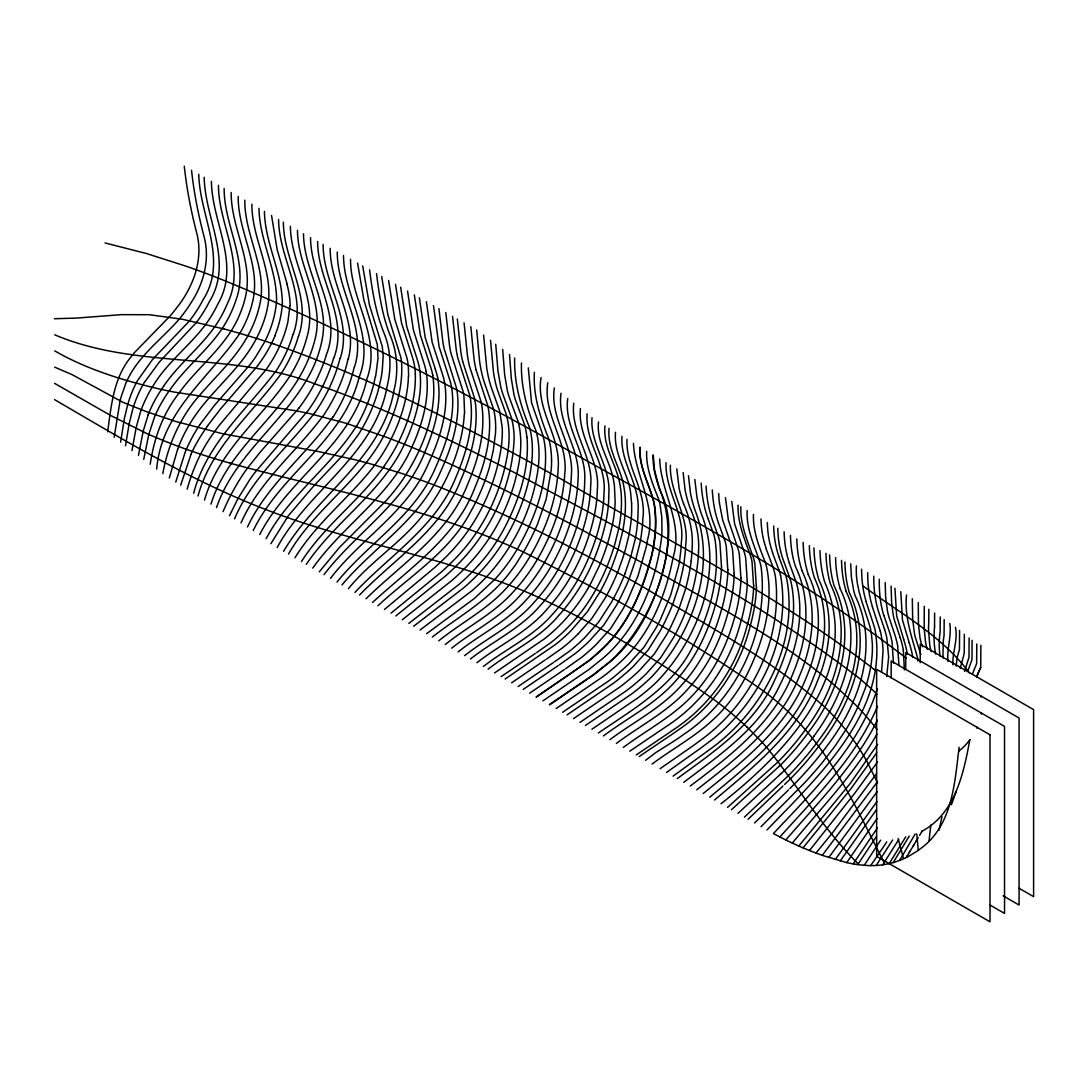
<?xml version="1.0" encoding="UTF-8"?>
<svg xmlns="http://www.w3.org/2000/svg" width="1088" height="1088" viewBox="0 0 1088 1088"><rect width="100%" height="100%" fill="white"/><g stroke="black" fill="none" stroke-linecap="round" stroke-linejoin="round"><path stroke-width="1.5" d="M627.001 439.348C625.532 467.133 646.843 490.484 642.845 518.718A138.108 79.737 -60 0 1 642.301 527.231L641.213 536.003A112.472 64.926 -60 0 1 640.002 542.776L635.827 559.218L629.802 577.007A123.406 71.25 -60 0 1 626.443 585.181L621.18 596.346A147.764 85.313 -60 0 1 616.461 605.282L604.003 624.77L589.315 641.104A174.284 100.626 -60 0 1 584.637 645.497L578.925 650.542A133.484 77.071 -60 0 1 575.416 653.426L559.164 664.986M646.653 451.357C645.959 467.894 652.378 483.371 658.349 498.413A102.626 59.255 -60 0 1 659.981 504.261L661.803 517.167L661.953 531.053A156.264 90.222 -60 0 1 661.477 538.288C656.2 580.026 639.907 622.526 609.484 652.351A213.194 123.08 -60 0 1 603.133 658.118L588.798 669.623L542.898 700.862M850.707 563.774L851.414 577.51L853.645 590.158A193.909 111.955 -60 0 0 855.059 595.53C879.444 645.646 859.819 702.209 828.349 744.151A200.124 115.546 -60 0 1 824.731 749.02A230.833 133.266 -60 0 1 795.192 783.224L789.847 788.582M891.086 586.038L891.643 603.174L893.262 615.237A116.348 67.17 -60 0 0 894.635 620.935L900.252 637.704M856.419 565.896C854.937 587.602 864.606 607.376 870.237 627.735A120.482 69.564 -60 0 1 871.406 633.978L872.29 642.831A104.326 60.234 -60 0 1 865.232 688.364L859.098 704.181M621.969 436.261C620.133 462.794 640.397 484.84 638.017 511.564A132.981 76.772 -60 0 1 637.405 524.226L636.929 528.591A116.117 67.048 -60 0 1 635.079 539.784L630.89 556.226L624.811 574.056M885.21 582.624L885.632 597.366L887.495 611.17A125.392 72.393 -60 0 0 888.855 616.787L895.07 635.474A145.166 83.817 -60 0 1 897.695 645.932M906.562 595.027C904.101 617.277 912.342 637.867 917.769 658.825M912.315 598.74L912.682 619.371L914.423 633.325A99.552 57.474 -60 0 0 915.43 637.568L920.856 654.527M918.286 602.534L918.435 623.941L919.972 637.677A98.178 56.685 -60 0 0 920.924 641.879L922.366 646.802M924.256 606.342L924.188 628.51L925.521 642.029A97.906 56.522 -60 0 0 926.405 646.19L927.207 649.196M928.853 609.266L928.771 621.384A151.776 87.625 -60 0 0 928.567 630.278L929.791 645.388A98.478 56.848 -60 0 0 930.621 649.522L931.124 651.535M934.538 626.443L934.619 613.088M940.222 616.937L940.127 631.842A89.665 51.762 -60 0 0 940.114 656.227M944.18 619.657L944.071 635.65A65.511 37.822 -60 0 0 943.296 640.778L942.983 655.18A93.187 53.802 -60 0 0 943.282 658.158M949.77 623.492C951.81 636.358 946.614 648.734 947.988 661.531M955.454 627.327C958.093 640.193 952.218 652.161 952.925 664.863M959.589 630.482L959.453 649.55L957.046 657.995L956.202 666.087M964.362 634.222L964.226 653.412L960.269 668.222M969.122 637.962L969 657.274L964.498 671.446M972.087 640.274L971.965 659.682L967.79 671.106M976.779 644.014L976.643 663.544L972.468 673.894M976.548 677.09A55.964 32.314 -60 0 1 980.723 667.447L980.886 645.374M615.509 432.317C613.945 450.228 623.193 466.086 628.442 482.582A116.402 67.198 -60 0 1 630.537 492.048L631.638 503.649M408.639 376.258L408.313 366.221A81.804 47.233 -60 0 0 407.674 361.542A92.439 53.366 -60 0 0 406.926 357.952L394.781 319.246L388.593 280.418M609.062 428.359C607.335 446.366 616.923 462.182 622.078 478.761A121.122 69.931 -60 0 1 623.533 484.595M604.982 425.87C603.024 444.788 613.972 461.094 618.705 478.679A123.665 71.4 -60 0 1 621.479 501.432A118.388 68.354 -60 0 1 618.487 529.679L614.924 543.796A146.186 84.402 -60 0 1 606.968 566.63C597.584 589.356 584.46 610.749 567.038 628.198A124.236 71.726 -60 0 1 550.827 642.641L536.466 652.678M698.469 552.242C699.666 536.833 696.17 521.614 689.942 507.593A199.866 115.396 -60 0 1 685.1 490.076L683.142 472.6M898.96 665.516L897.668 645.959M721.426 566.032L719.916 542.422A96.261 55.583 -60 0 0 718.801 537.662L712.912 521.342A177.385 102.408 -60 0 1 706.058 486.091M727.777 569.854L726.254 546.244A96.9 55.95 -60 0 0 725.138 541.484L719.25 525.164A171.156 98.818 -60 0 1 712.286 489.913M734.114 573.662L732.591 550.066A97.621 56.358 -60 0 0 731.476 545.306L722.663 519.996L719.386 502.901A140.597 81.178 -60 0 1 718.706 493.612M740.887 577.742L739.364 554.159A98.314 56.766 -60 0 0 738.249 549.399L728.334 520.01L725.451 497.624M747.238 581.563L745.702 557.981A99.076 57.202 -60 0 0 744.586 553.221L734.604 523.845L731.762 501.391M753.576 585.385L752.039 561.802A99.946 57.705 -60 0 0 750.924 557.042C745.185 540.165 737.392 523.45 738.072 505.158M756.364 587.058L754.827 563.475A100.49 58.018 -60 0 0 753.712 558.715C748 541.824 740.085 525.123 740.846 506.818M598.522 421.913C596.414 440.926 607.702 457.205 612.354 474.871A127.582 73.658 -60 0 1 614.407 485.751L615.155 501.704A116.606 67.32 -60 0 1 612.177 525.844L609.28 537.594A144.826 83.613 -60 0 1 599.352 565.719L591.165 582.665A109.48 63.213 -60 0 1 587.588 588.962M904.386 669.922L903.312 650.175M893.506 663.204L892.024 641.73A153.163 88.427 -60 0 0 889.59 632.318L883.932 615.495M289.925 305.891L287.885 321.939A80.675 46.58 -60 0 1 265.948 369.77M464.603 413.821L463.937 395.842A83.586 48.266 -60 0 0 463.053 391.34L450.949 353.178A199.594 115.233 -60 0 1 449.575 345.875L445.808 312.501M592.022 417.642C589.818 444.516 611.021 466.67 608.818 493.775C608.981 512.638 604.33 531.175 598.06 548.842C589.41 573.24 576.246 596.061 558.892 615.318C539.634 638.574 511.51 651.005 488.104 669.188M587.139 413.807C584.678 441.769 606.968 464.916 603.976 493.177C603.718 511.795 599.039 530.06 592.742 547.482C583.862 572.07 570.289 595 552.541 614.23C533.419 636.507 506.124 648.652 483.385 666.468M930.838 825.003L929.057 840.684M580.448 408.53C577.442 437.118 600.304 460.754 597.326 489.546C596.999 507.702 592.593 525.545 586.541 542.572C577.823 566.957 564.604 589.791 547.196 609.008C527.925 631.978 500.126 644.572 476.911 662.728M573.757 403.254C570.262 432.466 593.64 456.593 590.662 485.914C590.267 504.07 585.929 521.941 579.822 538.968C571.05 563.339 557.872 586.187 540.423 605.363C521.138 628.17 493.544 640.846 470.438 658.988M567.746 398.507C563.761 427.625 586.758 451.602 584.705 480.583C584.582 499.446 580.162 518.065 573.798 535.745C564.971 560.075 551.834 582.95 534.344 602.086C515.046 624.743 487.614 637.5 464.617 655.642M541.062 377.482C535.622 409.659 560.85 436.342 558.171 468.166C557.45 486.418 553.33 504.478 546.87 521.519C537.499 545.7 524.457 568.698 506.75 587.765C487.41 609.416 461.162 622.744 438.804 640.764M561.041 393.23C556.689 423.613 580.924 448.705 578.041 479.006C577.47 497.638 573.077 516.011 566.603 533.433C557.518 557.872 544.109 580.829 526.225 599.896C507.09 621.602 480.488 634.127 458.13 651.902M547.767 382.758C542.681 415.004 568.521 441.769 564.767 473.892C563.761 491.83 559.626 509.551 553.248 526.32C544.095 550.106 531.08 572.56 513.754 591.342C494.428 613.278 467.826 626.43 445.291 644.49M554.35 387.954C549.603 418.934 574.206 444.557 571.377 475.374C570.765 493.544 566.603 511.496 560.361 528.537C551.398 552.854 538.261 575.77 520.622 594.85C501.323 617.086 474.382 630.061 451.656 648.162M691.084 561.313L691.546 556.974A154.986 89.474 -60 0 0 692.104 548.447C693.287 533.038 689.833 517.793 683.563 503.798M981.444 712.694L981.226 714.122M107.671 431.8C111.221 406.028 113.478 378.148 130.791 357.218A75.562 43.629 -60 0 1 134.178 352.906L170.258 315.806A91.419 52.782 -60 0 0 176.786 307.714C193.433 286.715 203.946 258.713 196.466 232.057C190.876 210.419 186.66 188.428 184.28 166.178M114.158 437.308L120.074 400.887A95.839 55.325 -60 0 1 121.054 397.079L125.895 383.098A49.11 28.356 -60 0 1 127.922 378.787C139.59 355.028 161.595 339.238 178.677 319.75A82.851 47.831 -60 0 0 190.482 303.647C203.415 284.362 210.161 260.114 204.218 237.211C198.438 215.22 193.936 192.902 191.542 170.272M120.632 442.15L124.372 418.445L127.867 403.866M125.487 445.767L129.173 423.694L132.886 408.639A72.502 41.861 -60 0 1 144.473 382.242M150.226 464.222C153.762 439.892 161.99 415.929 176.773 396.086A116.715 67.388 -60 0 1 180.105 391.558C198.968 365.949 226.046 346.256 238.898 316.445A70.543 40.732 -60 0 0 245.154 298.153C254.334 262.072 230.887 228.466 231.173 192.494M881.552 671.99L883.062 650.76A117.069 67.592 -60 0 0 882.246 641.022L880.94 633.774A131.05 75.67 -60 0 0 880.342 631.285M131.974 450.609L136.163 427.502L140.542 411.726A74.868 43.221 -60 0 1 154.061 384.282C167.987 361.937 189.448 345.875 205.238 325.04A72.638 41.929 -60 0 0 210.351 317.587A74.242 42.867 -60 0 0 217.845 304.069C241.101 264.248 211.82 222.482 211.412 181.37M138.462 455.45L143.154 431.283L148.186 414.814M143.738 459.381L148.811 434.357L154.414 417.316A67.102 38.733 -60 0 1 157.066 411.318L158.617 408.163A87.094 50.293 -60 0 1 171.306 387.94C188.537 363.705 213.683 345.753 227.773 319.219A70.883 40.922 -60 0 0 235.824 300.601C249.927 262.847 223.938 226.426 224.155 188.537M886.693 676.491L888.651 657.07L886.829 637.867A158.78 91.664 -60 0 0 884.585 629.462M156.699 469.064C161.35 411.4 209.726 377.522 239.714 333.567A65.62 37.89 -60 0 0 243.481 326.699L244.705 324.197A71.332 41.181 -60 0 0 252.756 301.131C261.174 265.282 237.85 232.166 238.19 196.452M375.673 376.203L377.998 358.564L377.332 344.61L363.936 300.302L357.585 263.119M941.99 816.53L939.026 830.253M969.775 739.935C963.601 773.799 955.033 813.593 922.039 831.218M162.806 473.62C168.055 444.448 180.526 416.473 200.423 394.346C216.811 375.387 235.715 358.142 247.806 335.879A71.59 41.33 -60 0 0 251.26 329.147A73.848 42.636 -60 0 0 259.352 306.408C268.682 270.014 244.446 236.436 244.8 200.165M348.282 359.026C358.578 320.552 329.786 286.47 330.208 248.268M959.113 747.252C954.638 783.074 952.612 825.398 920.489 848.694A164.737 95.118 60 0 1 917.293 851.006L909.065 856.038M354.538 366.846C367.227 327.053 336.954 291.57 337.28 252.09M340.286 358.197C353.138 318.798 322.905 283.506 323.136 244.446M169.293 477.986L177.725 448.99M175.766 482.052L185.178 452.159A91.242 52.673 -60 0 1 199.852 424.687M180.69 485.139L190.998 454.458M728.334 611.483C720.895 639.853 707.812 667.148 687.983 688.962C667.869 711.729 640.37 725.492 616.393 743.43M735.08 615.577C727.682 643.933 714.544 671.187 694.77 693.002C674.655 715.686 647.278 729.572 623.315 747.429M741.404 619.412C730.81 663.231 703.678 702.494 665.652 726.893A196.982 113.723 -60 0 1 659.641 730.959L629.789 751.182M747.714 623.247C737.229 666.577 710.586 705.514 673.146 729.926A181.288 104.666 -60 0 1 666.114 734.74L636.262 754.922M715.387 604.982C707.839 632.971 694.77 659.899 675.186 681.442C655.058 704.262 627.436 717.944 603.432 735.923M721.698 608.818C714.218 636.793 701.175 663.68 681.591 685.195C661.477 708.002 633.896 721.711 609.906 739.677M333.812 358.088C349.071 317.873 317.628 281.357 317.614 241.454M298.466 336.396C312.419 297.174 283.587 261.202 283.356 222.21M293.134 334.451C307.727 295.066 278.827 258.699 278.596 219.49M326.291 354.946C342.584 314.609 310.692 277.698 310.542 237.633M187.163 489.206C192.93 468.466 201.878 448.555 214.839 431.297A178.677 103.156 -60 0 1 218.946 425.707L265.975 369.798M877.363 688.718C858.949 746.667 813.919 790.378 773.418 833.53A426.89 246.459 60 0 0 809.526 850.53A454.294 262.29 60 0 0 823.983 855.875L846.722 862.607A235.334 135.864 60 0 0 864.253 865.259C879.349 866.742 894.934 863.546 908.344 856.474M193.65 493.258C206.23 444.217 245.929 410.598 275.386 371.851M956.284 791.234L951.415 804.766M198.016 496.006C211.398 446.542 252.538 413.494 281.302 373.456A83.191 48.035 -60 0 0 298.357 336.41M204.503 500.058C218.974 449.942 262.303 417.792 290.061 375.836A84.959 49.055 -60 0 0 307.006 336.886C318.349 298.67 290.578 264.194 290.414 226.263M210.977 504.125C226.562 453.397 272.272 422.198 298.819 378.23M976.698 676.668L980.737 667.461M216.526 507.606C238.694 441.986 311.998 406.368 322.864 335.376C327.869 300.07 303.729 268.94 303.498 233.757M877.526 706.33C856.106 757.112 816.095 796.62 779.906 836.944M229.486 515.698L237.878 498.739L249.587 479.917A146.322 84.483 -60 0 1 255.095 472.287L308.285 410.326A102.19 58.997 -60 0 0 333.608 358.102M977.282 727.274L976.874 728.198M234.546 518.854C252.212 476.898 288.13 447.522 315.207 412.162M241.019 522.893C259.774 480.461 297.269 451.289 324.074 414.514A99.606 57.514 -60 0 0 348.01 359.094M270.858 543.701L288.402 515.671L312.569 487.342A283.451 163.649 -60 0 1 318.308 481.209L343.101 454.988L358.238 434.819A98.015 56.59 -60 0 0 378.27 390.184L381.004 378.393A122.985 71.006 -60 0 0 382.228 370.736L383.207 356.211L382.282 346.555L369.485 305.13L362.685 265.866M247.506 526.932C267.58 484.133 306.272 454.961 332.942 416.867M877.377 720.242C854.814 765.639 818.557 801.938 785.849 839.95M253.246 530.522C280.486 473.783 344.066 440.205 359.23 376.829C375.836 334.954 343.631 297.024 343.522 255.49M259.733 534.562C288.524 477.904 353.151 443.741 366.969 378.774C382.024 337.416 350.309 300.329 350.54 259.298M277.168 547.536C308.217 490.28 375.197 454.43 387.097 386.417C391.653 368.438 390.918 349.248 383.629 332.112C375.741 312.161 372.218 290.931 369.58 269.756M899.654 860.336L915.185 833.993M876.982 734.087C854.202 774.343 821.494 807.554 792.336 843.064M893.18 862.621L909.242 836.087M921.604 831.966L922.311 830.77M921.822 831.586L919.537 835.462M266.206 538.601C288.918 495.353 330.806 467.119 356.388 426.074M918.204 837.719L913.743 845.145M283.642 551.276C316.404 495.081 382.677 458.17 394.101 389.858C398.63 371.552 397.419 352.158 389.939 334.832C382.242 315.262 379.154 294.386 376.516 273.646M906.345 857.358L907.215 855.93M916.218 841.038L916.817 840.031M906.943 856.378L909.486 852.135M909.282 852.489L910.302 850.816M913.009 846.355L914.042 844.628M910.044 851.238L913.267 845.92M144.527 382.269L159.242 362.154L196.03 322.891A72.882 42.078 -60 0 0 201.457 315.316A74.773 43.18 -60 0 0 209.372 301.634C233.988 261.664 204.802 218.892 204.19 177.33M905.719 836.862L889.154 863.709M877.608 744.369L850.299 783.387L798.81 846.002M288.497 554.078C314.432 508.722 362.046 480.026 385.315 432.888C395.842 411.142 403.09 386.988 401.581 362.644A79.138 45.696 -60 0 0 400.969 357.938L387.831 314.636L381.684 276.542M898.715 839.569L882.681 864.878M892.677 839.963L876.207 865.45M864.253 865.273L880.654 840.154M886.734 841.894L885.972 843.05A179.493 103.632 -60 0 1 882.844 847.797L870.726 865.558M294.97 557.818C316.934 521.982 351.274 496.441 376.339 463.094A105.631 60.982 -60 0 0 408.408 376.394M857.766 864.593L876.506 836.332M876.697 752.828L850.775 788.936L803.039 847.838M853.196 863.899L877.431 827.927M301.458 561.558C324.333 525.64 359.87 500.412 384.472 465.868M846.722 862.607L877.132 818.516M199.825 424.674L214.132 405.77L250.186 364.48A103.904 59.99 -60 0 0 255.639 356.946L264.37 342.421A69.496 40.12 -60 0 0 268.246 334.206A73.576 42.486 -60 0 0 276.148 305.034A69.469 40.106 -60 0 0 276.57 299.418C276.298 268.138 259.393 239.782 259.012 208.284M877.69 761.695L854.923 793.002L809.513 850.517M306.299 564.359C335.879 520.241 384.69 490.47 406.069 440.518C416.051 417.887 423.422 392.741 419.397 367.853A123.066 71.046 -60 0 0 417.139 359.176L406.735 326.563L400.67 287.205M840.235 860.989L876.479 809.662M163.554 386.267C178.214 364.63 199.281 348.405 214.445 327.189A69.346 40.038 -60 0 0 219.191 319.899A72.243 41.711 -60 0 0 227.27 303.865C246.718 264.697 218.538 225.189 218.443 185.327M207.427 425.993L220.769 408.68L257.652 365.854M835.258 859.547L876.982 801.502M330.521 578.326C360.849 538.451 407.837 511.754 428.142 464.141C440.028 438.559 449.507 409.877 444.394 381.398M312.786 568.099C342.883 525.259 390.878 495.856 412.121 446.57C422.13 424.633 429.134 400.411 426.809 376.094A86.292 49.83 -60 0 0 426.102 371.47M876.52 773.663L832.878 832.32L816 853.019M877.214 791.588L828.77 857.494M814.028 735.991C845.022 694.09 864.09 638.248 840.004 588.377M877.05 782.313L822.297 855.29M319.26 571.839L339.361 547.55L386.471 500.276A136.544 78.826 -60 0 0 401.771 481.073C422.402 450.31 438.056 412.787 432.752 375.115M324.034 574.586C356.565 531.923 406.626 501.786 425.911 449.521C435.186 427.04 442 402.22 437.648 377.794M336.994 582.066C368.628 542.83 415.616 515.454 435.703 467.242C447.182 441.714 456.538 413.195 451.166 384.962A99.688 57.555 -60 0 0 450.527 382.35L439.117 346.773L433.473 305.619M970.074 739.514L967.681 742.546A95.146 54.93 0 0 1 958.691 751.264M298.765 408.286L260.467 451.819L247.615 467.894A115.872 66.898 -60 0 0 242.733 474.898L241.101 477.387A133.334 76.99 -60 0 0 223.04 511.659M341.986 584.936C373.85 546.829 419.9 519.71 440.205 472.437C451.724 447.535 460.578 419.968 457.246 392.224A85.313 49.246 -60 0 0 456.389 387.709L444.094 348.514A203.17 117.3 -60 0 1 442.898 342.23L438.94 308.638M348.459 588.676C370.831 560.905 402.342 542.178 424.034 513.713M354.946 592.416C389.654 555.288 436.438 526.565 455.886 477.292C466.344 452.948 474.014 426.183 470.56 399.486A84.891 49.014 -60 0 0 469.662 395.012L457.776 357.87A197.404 113.968 -60 0 1 456.198 349.561L452.554 316.322M478.462 565.216C496.332 545.7 509.062 522.05 518.01 497.284A119.218 68.83 -60 0 0 526.918 437.186M359.516 595.054C394.631 558.661 441.13 530.06 460.401 480.964C471.104 456.307 478.856 429.121 475.252 402.057A85.694 49.477 -60 0 0 474.327 397.596L462.658 361.474M365.99 598.781C402.37 563.23 448.596 533.746 467.69 484.214C478.176 459.666 485.642 432.575 481.889 405.702A86.877 50.157 -60 0 0 480.937 401.268L469.472 366.166A195.446 112.839 -60 0 1 467.473 355.83L464.073 322.85M766.945 829.981C817.537 777.213 889.154 711.538 875.065 629.68A136.408 78.758 -60 0 0 874.439 627.218L866.089 601.732M372.477 602.521C410.067 567.786 456.103 537.472 474.966 487.478C485.207 462.998 492.51 436.016 488.526 409.346A89.298 51.558 -60 0 0 487.546 404.926L476.068 369.838M577.687 634.372L591.845 618.446L604.806 598.699A128.942 74.446 -60 0 0 618.419 570.262L622.962 557.505A162.221 93.663 -60 0 0 625.246 550.038L628.769 535.935A122.155 70.53 -60 0 0 631.584 503.69M788.514 789.915L754.582 822.977M761.056 826.676L804.168 783.265A297.772 171.918 -60 0 0 822.419 762.443L834.591 746.681L845.811 729.871A126.398 72.978 -60 0 0 859.085 704.181M377.985 605.73C409.782 576.055 449.14 552.228 470.152 512.679A129.39 74.705 -60 0 0 483.317 485.139L487.03 475.021A113.669 65.62 -60 0 0 489.342 467.527L493.258 450.609L495.462 433.677A96.397 55.651 -60 0 0 494.836 415.466A91.623 52.904 -60 0 0 493.422 408.68L483.793 380.827A211.847 122.305 -60 0 1 481.29 370.94L480.869 368.886A186.837 107.875 -60 0 1 479.522 360.509L476.694 329.977M779.266 766.21L731.462 809.69M784.584 784.462L790.323 778.913A202.926 117.164 -60 0 0 820.529 743.92C853.223 701.026 874.045 644.382 849.266 592.511A157.107 90.698 -60 0 1 844.914 561.925M782.938 786.026L748.095 819.25M780.545 774.098L737.95 813.402M384.486 609.443L434.194 567.99A176.283 101.782 -60 0 0 444.462 558.389C475.211 528.85 495.285 488.594 501.337 446.461A106.896 61.717 -60 0 0 502.221 427.502L499.637 410.842L490.987 386.58A191.896 110.799 -60 0 1 486.771 368.356L483.602 335.118M390.973 613.183L440.681 572.574A165.498 95.554 -60 0 0 452.921 560.973C482.909 531.447 502.194 491.531 508.178 449.983A103.346 59.663 -60 0 0 509.034 439.266A105.414 60.86 -60 0 0 508.178 423.382A102.802 59.35 -60 0 0 506.287 414.487L497.556 390.266A177.385 102.422 -60 0 1 493.449 371.987L490.538 340.34M744.423 817.129L787.93 776.07A192.93 111.384 -60 0 0 818.162 741.023C850.109 698.836 870.495 642.083 845.988 591.274M395.814 615.971L445.522 575.96A158.848 91.705 -60 0 0 462.454 559.49C492.796 526.687 512.842 482.8 514.134 437.825A107.195 61.894 -60 0 0 511.251 417.221L502.479 393.026A156.346 90.263 -60 0 1 500.82 387.178L497.95 370.994L495.734 344.257M727.518 807.418L776.56 763.246A169.388 97.798 -60 0 0 806.412 728.28C836.618 687.861 853.454 631.87 830.457 584.079A164.002 94.683 -60 0 1 825.969 553.302M402.302 619.711L452.01 580.38A150.892 87.122 -60 0 0 470.451 562.346C497.162 533.147 514.746 495.448 520.023 456.226A106.284 61.363 -60 0 0 520.771 445.563A109.657 63.308 -60 0 0 519.166 426.102A108.46 62.628 -60 0 0 517.902 420.866L509.062 396.712A140.012 80.838 -60 0 1 507.402 390.864L504.655 374.816L502.67 349.479M721.031 803.706C785.808 753.059 863.79 671.31 824.731 582.134A164.41 94.928 -60 0 1 819.985 550.61M714.558 799.993C754.718 766.047 798.538 731.462 817.646 680.571C831.273 648.897 834.061 611.878 819.006 580.176A163.132 94.18 -60 0 1 813.933 547.849M709.702 797.205C750.38 763.409 794.73 728.77 813.525 677.334C826.649 646 829.423 609.511 814.545 578.258M408.775 623.438L458.483 584.814A144.051 83.164 -60 0 0 478.462 565.202M703.229 793.492C743.158 761.178 786.461 727.845 805.895 678.368C820.121 645.728 823.888 607.376 808.248 574.546M696.742 789.779C737.147 758.186 780.463 725.043 799.639 675.485C813.865 642.559 817.741 603.799 801.938 570.71M690.241 786.039C731.422 754.977 775.282 721.657 793.764 671.35C807.595 638.398 811.444 599.801 795.6 566.862A148.009 85.449 -60 0 1 790.459 535.35M683.767 782.313C719.957 754.854 759.723 727.858 779.742 685.358C794.934 654.908 804.807 619.534 797.191 585.589A127.622 73.685 -60 0 0 796.185 582.134L789.29 563.026M673.05 776.152L702.902 754.446A205.795 118.81 -60 0 0 707.921 750.788C761.532 713.225 798.769 645.388 786.828 579.21A140.855 81.314 -60 0 0 785.25 574.083L778.858 556.689M677.28 778.586C714.245 751.495 754.868 724.363 774.33 680.966C788.827 650.474 798.551 615.414 790.922 581.726A140.923 81.355 -60 0 0 789.344 576.599L782.979 559.191A140.896 81.342 -60 0 1 777.798 528.292M413.63 626.239L463.338 588.118A139.726 80.675 -60 0 0 484.459 567.351C506.056 542.681 521.152 512.407 528.714 480.556A136.571 78.853 -60 0 0 530.114 473.674L531.474 464.753A114.267 65.974 -60 0 0 531.366 436.166A111.03 64.097 -60 0 0 529.462 427.258C520.186 405.307 514.094 382.201 514.638 358.102M666.577 772.426L696.429 751.182A187.517 108.256 -60 0 0 704.453 745.321C757.085 707.88 792.186 640.356 780.545 575.348M660.103 768.686L689.955 747.932A176.99 102.19 -60 0 0 699.978 740.629C751.264 704.154 783.414 638.942 775.295 575.906A105.482 60.901 -60 0 0 774.275 571.486A139.454 80.512 -60 0 0 772.412 565.529L766.224 549.018M645.592 760.322L655.479 752.801L675.444 740.166A165.43 95.513 -60 0 0 683.468 734.563C737.31 698.863 768.89 631.38 761.165 567.31A101.755 58.752 -60 0 0 760.05 562.537C754.392 545.605 746.218 528.945 747.157 510.585M420.104 629.979L471.811 590.866A134.912 77.901 -60 0 0 489.6 573.471C515.821 543.606 533.691 505.77 538.397 466.167A111.18 64.192 -60 0 0 539.022 455.586A114.798 66.273 -60 0 0 536.071 430.93C526.946 409.36 520.758 386.689 521.465 362.998M639.118 756.568L668.97 736.386A178.554 103.088 -60 0 0 676.994 730.837C713.946 706.479 740.058 667.801 750.489 624.934A139.046 80.281 -60 0 0 756.514 586.99M652.079 764.062C672.466 748.789 695.259 736.712 713.823 718.964A90.073 52.006 -60 0 0 719.698 713.238L723.534 709.077A99.008 57.161 -60 0 0 744.994 678.368C762.402 644.654 774.425 605.295 766.646 567.242A112.377 64.886 -60 0 0 764.959 561.449C758.907 546.407 752.787 530.89 753.481 514.352M426.591 633.706L474.273 598.55L495.271 578.925A110.949 64.056 -60 0 0 519.316 545.632C535.296 516.909 547.101 484.459 545.442 451.153A117.667 67.932 -60 0 0 542.681 434.602L531.542 402.682L528.306 367.88M432.303 637.038C459.462 615.89 491.001 598.958 511.455 570.343A97.186 56.114 -60 0 0 516.406 563.434L525.273 549.005A149.301 86.197 -60 0 0 537.54 524.049L546.217 498.97L551.262 469.662A109.725 63.349 -60 0 0 551.562 460.387M598.373 732.999C633.842 708.737 674.043 686.052 693.301 645.429C710.097 613.183 720.514 575.919 714.979 539.444A96.818 55.896 -60 0 0 713.85 534.684L707.962 518.364M591.899 729.246L637.799 697.925A157.814 91.106 -60 0 0 656.214 682.407C697.258 640.533 724.254 571.717 701.624 514.57A191.583 110.609 -60 0 1 699.829 509.034L698.292 503.268A227.8 131.526 -60 0 1 696.905 496.958L694.824 479.4M585.412 725.492L631.326 694.185A158.263 91.378 -60 0 0 651.535 676.981C691.574 634.535 717.468 567.65 695.246 510.762A203.728 117.626 -60 0 1 690.472 493.19L688.459 475.687M580.013 722.364L625.913 691.057A159.705 92.208 -60 0 0 646.15 673.866L660.742 657.655L673.2 638.18A127.663 73.712 -60 0 0 686.256 610.082L690.513 597.489A143.793 83.014 -60 0 0 698.496 552.242M494.578 672.928L544.34 638.887A117.327 67.742 -60 0 0 587.67 589.016M573.539 718.61L619.439 687.317A152.211 87.883 -60 0 0 627.64 680.925L633.801 675.634A172.53 99.606 -60 0 0 639.703 670.167L654.459 653.806L666.781 634.399A141.263 81.559 -60 0 0 671.405 625.518L676.532 614.421A120.754 69.714 -60 0 0 679.796 606.315L684.828 591.206A139.876 80.757 -60 0 0 691.138 561.299M501.051 676.668L535.296 653.453M567.066 714.857L612.966 683.577A147.098 84.932 -60 0 0 619.099 678.885L627.314 671.935A181.546 104.815 -60 0 0 633.257 666.454L648.176 649.958L660.348 630.632A149.559 86.346 -60 0 0 664.958 621.751L670.072 610.667A119.952 69.251 -60 0 0 673.336 602.562L678.382 587.438A159.392 92.031 -60 0 0 680.381 580.23L682.543 570.928A125.65 72.542 -60 0 0 684.134 561.911L685.168 553.166A156.182 90.168 -60 0 0 685.726 544.639C689.52 516.555 669.27 492.986 670.412 465.188M505.145 679.034L555.533 644.504A127.609 73.671 -60 0 0 571.146 630.578L587.384 611.742L600.236 591.505A126.82 73.222 -60 0 0 612.014 566.481L616.624 553.697A157.406 90.875 -60 0 0 618.922 546.217L622.472 532.1A120.836 69.768 -60 0 0 623.438 484.677M511.632 682.774L545.265 659.899M562.618 712.286L608.532 681.02A144.582 83.477 -60 0 0 614.666 676.328L622.88 669.392A188.102 108.596 -60 0 0 628.85 663.925L643.878 647.319L655.942 628.048A156.114 90.127 -60 0 0 660.538 619.167L670.752 594.946L678.626 566.032A121.652 70.244 -60 0 0 679.782 559.3L680.816 550.569A157.08 90.685 -60 0 0 681.36 542.042C685.25 513.958 664.836 490.43 666.046 462.645M518.106 686.528L553.52 662.47M556.145 708.533L602.045 677.28A140.937 81.369 -60 0 0 608.178 672.602L616.393 665.693A198.927 114.852 -60 0 0 622.39 660.212C650.447 633.284 665.747 595.326 673.064 557.709C683.767 522.621 660.81 492.81 659.682 458.946M523.165 689.452L557.981 665.747M529.638 693.192L564.468 669.474M549.372 704.616L593.273 674.778L609.62 661.817A210.705 121.652 -60 0 0 615.658 656.336C655.52 613.904 683.019 544.571 659.124 487.818M549.671 704.779L593.572 674.954L609.906 661.994A210.147 121.326 -60 0 0 615.944 656.499C644.096 629.612 659.206 591.505 666.699 553.914C669.542 534.752 670.507 514.325 662.619 496.196C656.921 483.249 652.718 469.363 653.018 455.07M536.126 696.946L570.942 673.186M536.411 697.109L588.662 661.082A144.01 83.137 -60 0 0 592.171 658.226L597.883 653.249A211.031 121.842 -60 0 0 602.684 648.842C628.796 624.186 643.185 589.546 651.889 555.274C655.738 538.206 657.166 520.322 654.174 502.996C649.726 484.405 638.765 467.228 640.193 447.426M554.69 661.694L569.731 651.005A131.621 75.997 -60 0 0 576.735 645.116L579.591 642.546A163.186 94.221 -60 0 0 584.215 638.153L598.672 621.996L611.347 602.398A132.26 76.364 -60 0 0 624.838 574.056M565.638 668.698L581.89 657.179A137.659 79.478 -60 0 0 585.398 654.296L591.124 649.291A191.325 110.459 -60 0 0 595.843 644.885L610.83 628.306L623.002 608.981A160.793 92.834 -60 0 0 627.654 600.073L638.071 575.729L646.313 546.611A111.098 64.151 -60 0 0 647.51 539.852C657.247 505.934 634.794 476.027 633.447 443.292M572.125 672.425L588.363 660.919A145.18 83.817 -60 0 0 591.872 658.05L597.598 653.072A208.665 120.482 -60 0 0 602.385 648.679C628.497 624.009 642.899 589.37 651.603 555.098C655.452 538.03 656.88 520.146 653.888 502.833C649.441 484.228 638.466 467.065 639.907 447.25M546.448 659.138L562.006 648.244A134.368 77.574 -60 0 0 577.674 634.345M54.4 318.73L76.663 318.077L121.502 314.65L149.41 314.718L182.335 319.26L224.318 329.052M105.019 242.937L146.594 253.572L186.374 266.288A664.401 383.588 0 0 1 228.643 282.309C351.206 333.336 469.227 394.495 584.773 459.68C694.824 520.758 806.494 580.924 906.25 658.172M230.139 463.202C322.796 488.648 418.458 505.702 506.886 544.585A583.576 336.926 0 0 1 520.282 550.528C605.132 592.266 688.527 638.098 765.816 692.73A410.652 237.089 0 0 1 793.9 717.291C834.442 758.445 858.391 812.042 884.19 862.838M274.285 344.189C374.585 379.154 468.996 428.604 561.952 479.509C667.026 540.206 776.723 594.347 873.188 668.658M486.132 576.654C413.617 551.439 337.579 537.608 265.962 509.606C191.583 481.018 123.121 439.661 54.563 399.622M54.726 367.173L72.066 374.626L123.284 402.465L146.445 411.686L175.834 421.491L222.142 433.609L318.553 451.588L355.586 459.884A423.069 244.256 0 0 1 371.022 464.005L400.846 473.158A592.375 342.013 0 0 1 448.514 490.715C516.324 518.31 581.563 551.711 645.062 588.064C705.609 624.893 769.461 657.995 822.732 705.364M532.848 594.85C596.795 623.764 657.506 659.804 714.816 700.223A510.231 294.576 0 0 1 747.062 727.11M144.432 432.344L110.459 415.385L54.563 383.343M54.726 334.818C137.02 369.73 230.901 351.329 314.337 383.683C382.16 406.953 446.91 438.165 510.734 470.614C630.89 534.929 753.97 596.442 862.009 680.381M54.726 350.894C86.768 369.349 122.495 380.202 158.29 388.729A305.13 176.174 0 0 0 174.243 392.074L294.481 410.543A279.725 161.5 0 0 1 310.488 413.794L346.528 423.395L385.125 436.778A751.468 433.854 0 0 1 422.266 451.642C497.624 484.296 570.194 522.947 642.002 562.7C704.942 599.706 770.943 632.808 827.574 679.415A786.665 454.172 0 0 1 837.053 687.548L854.896 704.181A443.754 256.197 0 0 1 863.097 712.79L873.188 724.554A509.742 294.29 0 0 1 877.105 729.531M1019.062 888.257L1033.6 896.648L1033.6 709.634L920.217 644.178L920.217 662.701M1003.082 895.805L1019.075 905.039L1019.075 718.012L905.692 652.555L905.692 669.406M990.012 905.039L1004.537 913.43L1004.537 726.403L891.167 660.946L891.167 677.797M862.825 585.847C899.572 612.898 941.773 635.433 969.313 672.846M747.062 727.11L761.07 741.159A428.658 247.479 0 0 1 768.754 749.863C798.755 787.78 823.82 829.641 858.31 863.954M865.599 758.785L877.622 782.898M778.695 569.378L772.534 552.854M658.77 486.173L654.541 470.152L653.303 455.233M909.201 642.641L902.455 619.942L900.796 591.668M435.336 369.145L425.19 337.538L419.356 297.772M903.72 639.458L896.675 615.917L894.921 588.268M884.598 629.449L878.601 611.701A152.17 87.856 -60 0 1 873.773 576.15M872.345 606.723L880.342 631.285M898.103 838.562L903.326 857.97M287.205 284.24L277.182 249.723L271.538 215.451M980.614 695.654L980.914 697.068M906.998 652.936L907.202 654.405M395.502 284.308L401.486 322.85L412.434 357.272A115.165 66.49 -60 0 1 414.406 365.133A84.769 48.946 -60 0 1 415.058 369.811L415.371 373.701M407.551 291.081L413.426 330.181L423.83 362.794A123.134 71.087 -60 0 1 426.129 371.443M414.351 294.93L420.294 334.832L430.454 366.452A125.936 72.719 -60 0 1 432.766 375.088M426.374 301.675L432.14 342.176L442.299 373.701A125.256 72.311 -60 0 1 444.407 381.385M251.872 204.19C251.709 238.639 273.224 269.906 268.07 304.45A73.78 42.595 -60 0 1 259.692 331.704A71.06 41.031 -60 0 1 255.544 340.068C238.898 371.266 209.018 392.414 190.713 422.443A85.68 49.463 -60 0 0 177.738 448.99M264.425 211.385C264.942 242.651 281.506 270.749 282.363 301.743A70.394 40.65 -60 0 1 282.227 305.021A73.698 42.541 -60 0 1 274.693 336.124M297.473 230.302C297.636 267.199 324.115 300.261 315.466 337.43A87.298 50.402 -60 0 1 298.765 378.202M526.891 437.213L526.415 433.418A108.691 62.75 -60 0 0 524.525 424.524L515.617 400.398A128.874 74.406 -60 0 1 513.958 394.55L511.319 378.638L509.524 354.443M198.778 174.311C199.594 216.226 228.643 259.746 203.048 299.812A75.113 43.37 -60 0 1 194.806 313.616A72.964 42.133 -60 0 1 189.135 321.273L152.415 359.625L137.401 380.773A70.802 40.882 -60 0 0 127.962 403.852M916.79 833.898L918.286 850.449M457.327 319.029L460.863 352.145A196.846 113.642 -60 0 0 462.658 361.474M470.818 326.686L474.096 359.502A192.998 111.425 -60 0 0 476.068 369.838M676.777 468.887L679.17 488.648A198.574 114.648 -60 0 0 683.577 503.785M551.562 460.387L551.48 457.028A116.538 67.293 -60 0 0 548.95 439.362C540.464 417.901 532.984 395.842 534.385 372.286M486.118 576.681A536.969 310.012 0 0 1 532.875 594.823M224.318 329.066A588.01 339.483 0 0 1 274.298 344.189M873.215 668.658A518.065 299.105 0 0 1 876.438 671.323M861.791 680.476A402.302 232.274 0 0 1 877.023 694.171M822.95 705.282A435.418 251.382 0 0 1 865.382 758.826M230.194 463.148A473.402 273.319 0 0 1 144.31 432.426M917.687 658.906A98.423 56.821 -60 0 1 917.986 661.042M148.09 414.8A78.486 45.315 -60 0 1 163.622 386.335M292.958 334.465A82.253 47.491 -60 0 1 275.441 371.906M287.001 284.43A126.562 73.073 -60 0 1 290.224 305.701M190.835 454.417A99.606 57.514 -60 0 1 207.522 426.088M274.897 336.151A82.144 47.423 -60 0 1 257.57 365.758M326.4 354.946A101.592 58.657 -60 0 1 298.778 408.299M354.266 366.914A98.233 56.712 -60 0 1 333.118 417.003M340.068 358.238A100.939 58.276 -60 0 1 315.221 412.175M375.374 376.298A101.225 58.439 -60 0 1 356.619 426.21M415.276 373.769A106.175 61.295 -60 0 1 384.336 465.732M435.309 369.172A128.194 74.011 -60 0 1 437.675 377.781M464.318 413.957A118.728 68.544 -60 0 1 424.17 513.89M707.934 518.391A183.478 105.93 -60 0 1 701.189 483.113M734.237 573.594A138.652 80.05 -60 0 1 728.525 611.456M727.94 569.758A140.243 80.974 -60 0 1 721.902 608.79M721.575 565.95A139.822 80.73 -60 0 1 715.591 604.955M753.739 585.303A138.978 80.24 -60 0 1 747.85 623.234M747.388 581.482A138.57 80.009 -60 0 1 741.554 619.385M741.037 577.674A138.598 80.022 -60 0 1 735.257 615.55M778.954 556.58A138.734 80.104 -60 0 1 773.663 525.994M778.682 569.391A142.936 82.525 -60 0 1 780.558 575.348M772.657 552.731A135.565 78.268 -60 0 1 767.326 522.458M766.346 548.882A132.396 76.446 -60 0 1 760.988 518.935M789.371 562.945A144.296 83.314 -60 0 1 784.122 531.828M814.572 578.231A160.902 92.902 -60 0 1 809.336 545.618M808.302 574.505A155.815 89.964 -60 0 1 803.134 542.409M802.006 570.656A151.79 87.638 -60 0 1 796.81 538.886M846.07 591.192A159.691 92.194 -60 0 1 841.514 560.388M814.055 736.032A183.777 106.107 -60 0 1 780.558 774.139M840.058 588.322A161.595 93.296 -60 0 1 835.57 557.668M779.307 766.306A177.453 102.449 -60 0 0 809.295 731.15C840.208 690.513 857.222 633.814 834.006 585.466A162.942 94.085 -60 0 1 829.614 554.962M872.426 606.655A149.274 86.183 -60 0 1 867.694 572.669M866.211 601.623A146.921 84.823 -60 0 1 861.614 569.187M900.211 637.745A142.283 82.144 -60 0 1 903.366 650.134M883.81 615.604A154.129 88.985 -60 0 1 879.308 579.224M909.133 642.695A135.551 78.254 -60 0 1 912.71 657.098M903.666 639.499A140.719 81.246 -60 0 1 907.066 652.882M935.68 654.092A107.494 62.057 -60 0 1 934.606 626.402M990.012 734.794L876.642 669.338L876.642 856.365L990.012 921.822L990.012 734.794"/></g></svg>
